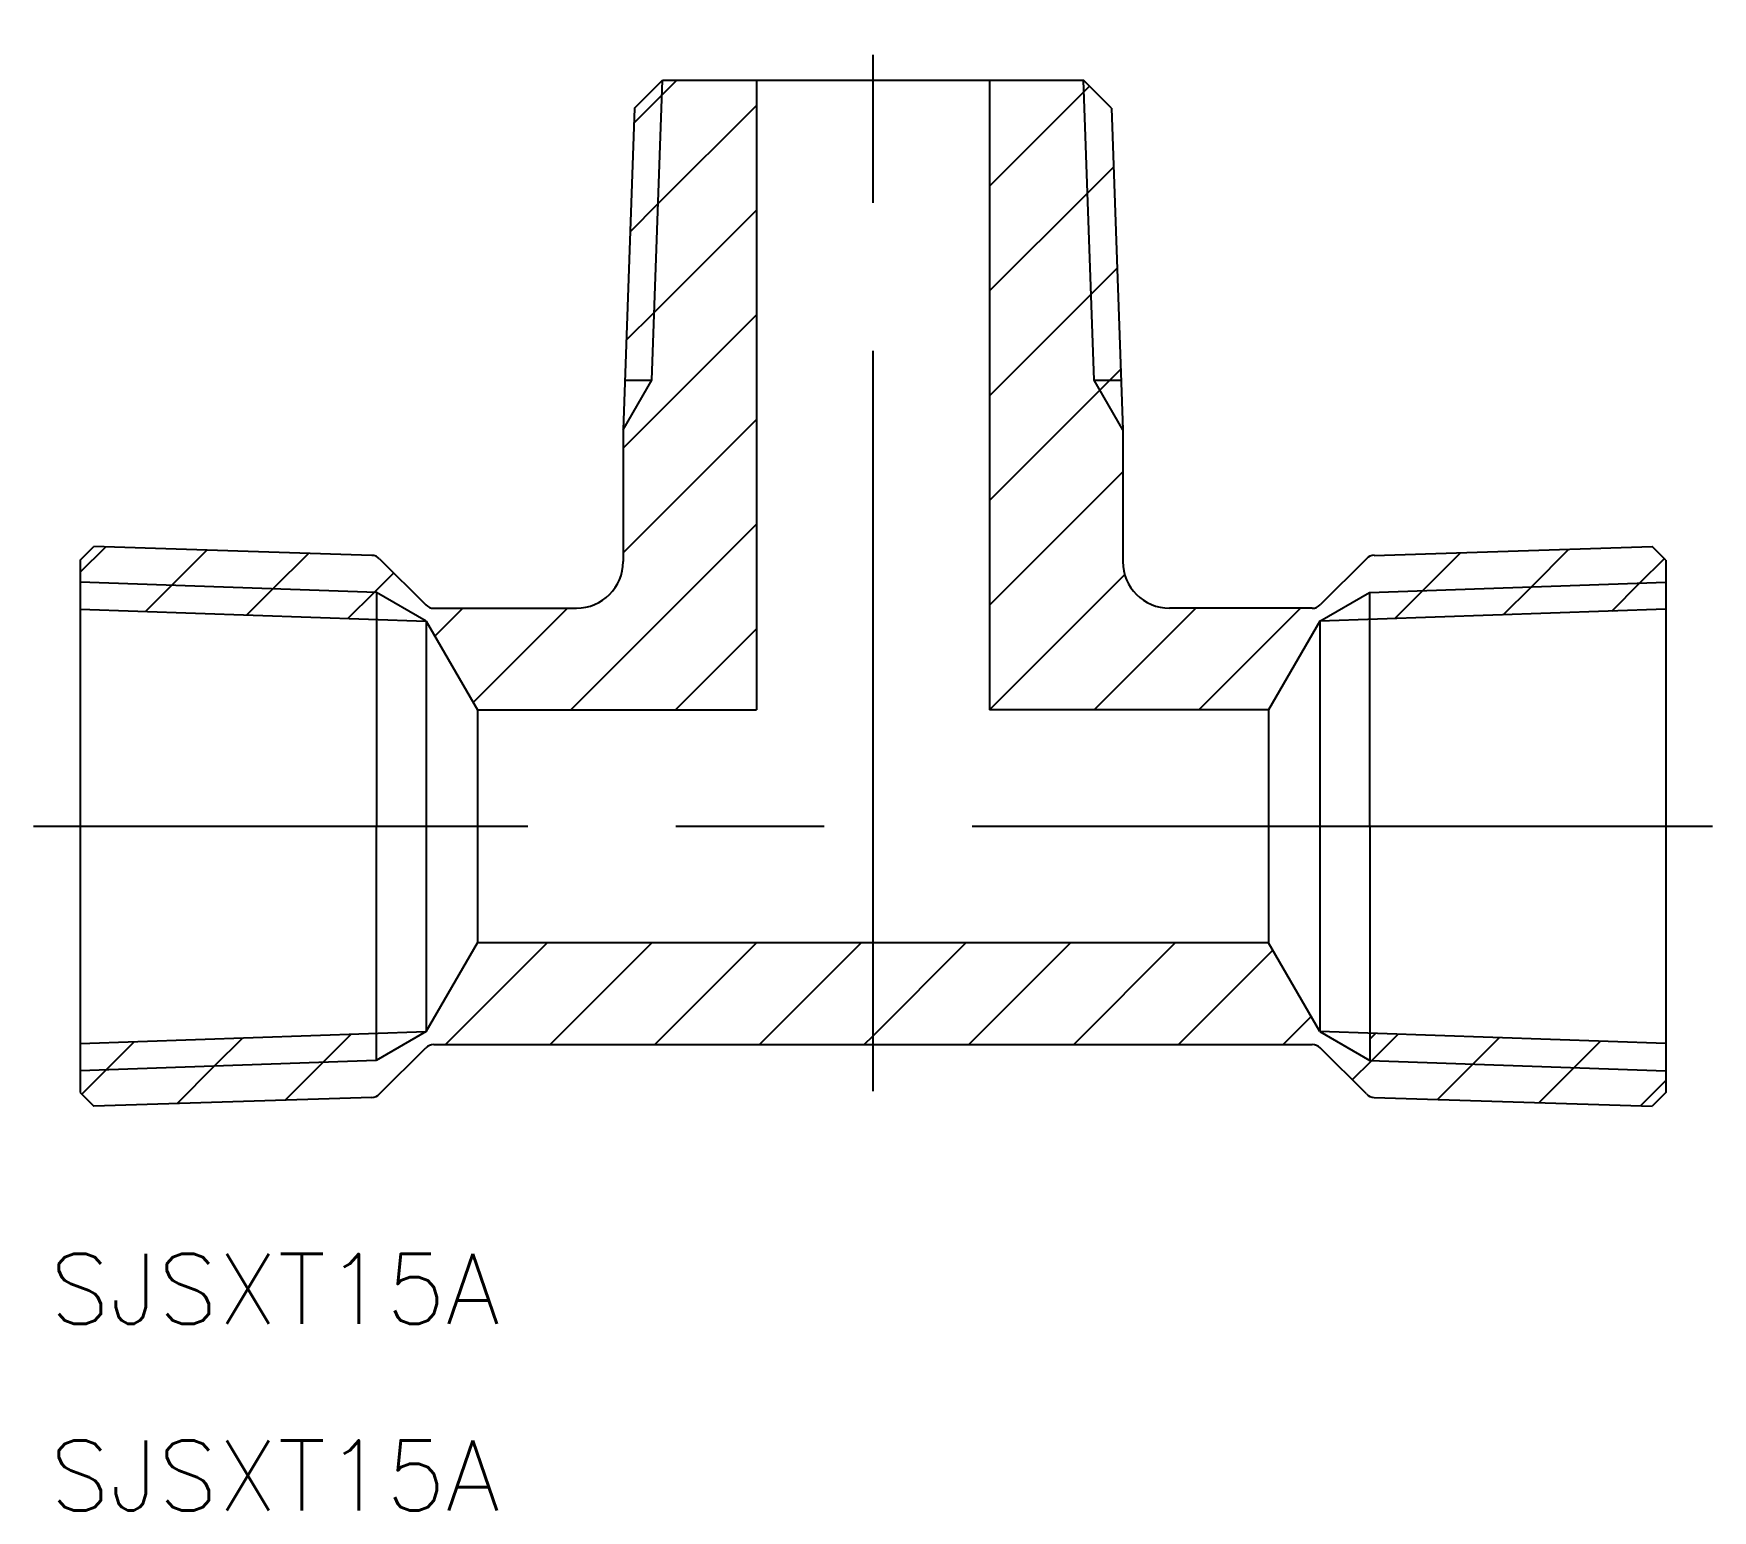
# Model space of a CAD drawing. Extents: x -36 to 36, y -29.3 to 34.
import ezdxf

# ---------------------------------------------------------------- set-up
doc = ezdxf.new("R2010")
doc.units = 0
doc.linetypes.add('CENTER', pattern=[50.8, 31.75, -6.35, 6.35, -6.35])
doc.layers.get('0').update_dxf_attribs({"linetype": 'CONTINUOUS'})
doc.layers.add('CENTER', color=1, linetype='CENTER')
doc.styles.get("Standard").update_dxf_attribs({"font": 'txt.shx', "height": 3, "bigfont": 'bigfont.shx'})

msp = doc.modelspace()

# ---------------------------------------------------------------- linework, layer by layer
at = {"color": 7, "linetype": 'CONTINUOUS'}
for p, q in [((-10.235, 30.796), (-9.031, 32)), ((-9.031, 32), (9.031, 32)), ((-5, 32), (-5, 5)), ((5, 32), (5, 5)), ((10.235, 30.796), (9.031, 32)), ((-10.235, 30.796), (-10.716, 17)), ((10.235, 30.796), (10.716, 17)), ((-10.642, 19.142), (-9.48, 19.142)), ((9.48, 19.142), (10.642, 19.142)), ((-10.716, 17), (-10.716, 11.355)), ((10.716, 17), (10.716, 11.355)), ((-33.999, 11.414), (-33.417, 11.996)), ((-21.497, 11.623), (-33.417, 11.996)), ((21.497, 11.623), (33.415, 11.996)), ((33.998, 11.412), (33.415, 11.996)), ((-33.999, 11.414), (-34.002, -11.414)), ((-21.159, 11.477), (-19.183, 9.501)), ((21.159, 11.477), (19.183, 9.501)), ((33.999, 11.414), (34.001, -11.414)), ((-21.299, 10.033), (-21.301, -10.035)), ((21.299, 10.033), (21.301, -10.035)), ((-33.999, 9.315), (-19.157, 8.796)), ((-19.157, 8.796), (-19.159, -8.799)), ((-19.157, 8.796), (-16.966, 5)), ((-18.83, 9.354), (-12.716, 9.355)), ((18.83, 9.355), (12.716, 9.355)), ((19.157, 8.796), (16.966, 5)), ((33.999, 9.315), (19.157, 8.796)), ((19.157, 8.796), (19.158, -8.798)), ((-16.966, 5), (-16.966, -5)), ((-16.966, 5), (-5, 5)), ((16.966, 5), (5, 5)), ((16.966, 5), (16.966, -5.001)), ((-19.159, -8.799), (-16.966, -5)), ((16.966, -5.001), (-16.966, -5)), ((19.158, -8.798), (16.966, -5.001)), ((-34.001, -9.316), (-19.159, -8.799)), ((-18.83, -9.355), (18.83, -9.355)), ((34.001, -9.316), (19.158, -8.798)), ((-21.16, -11.478), (-19.184, -9.502)), ((21.159, -11.477), (19.183, -9.501)), ((-33.999, -11.415), (-33.418, -11.996)), ((33.997, -11.417), (33.418, -11.996)), ((-21.498, -11.624), (-33.418, -11.996)), ((21.497, -11.623), (33.418, -11.996))]:
    msp.add_line(p, q, dxfattribs=at)
at = {"color": 3, "linetype": 'CONTINUOUS'}
for p, q in [((-9.48, 19.142), (-9.031, 32)), ((-9.053, 31.358), (-8.411, 32)), ((5, 31.941), (5.059, 32)), ((9.48, 19.142), (9.031, 32)), ((9.048, 31.499), (9.29, 31.74)), ((-10.257, 30.154), (-9.053, 31.358)), ((5, 27.451), (9.048, 31.499)), ((-9.215, 26.706), (-5, 30.921)), ((9.2, 27.16), (10.322, 28.283)), ((-10.419, 25.502), (-9.215, 26.706)), ((5, 22.96), (9.2, 27.16)), ((-9.378, 22.053), (-5, 26.431)), ((9.351, 22.821), (10.474, 23.944)), ((5, 18.47), (9.351, 22.821)), ((-10.716, 16.224), (-5, 21.941)), ((-10.582, 20.849), (-9.378, 22.053)), ((9.729, 18.709), (10.625, 19.606)), ((-10.716, 17), (-9.48, 19.142)), ((10.716, 17), (9.48, 19.142)), ((5, 13.98), (9.729, 18.709)), ((-10.716, 11.734), (-5, 17.451)), ((5, 9.49), (10.716, 15.206)), ((-12.961, 5), (-5, 12.961)), ((-33.999, 10.902), (-32.921, 11.98)), ((-30.071, 10.34), (-28.567, 11.844)), ((-25.733, 10.188), (-24.213, 11.708)), ((23.583, 10.113), (25.21, 11.739)), ((28.236, 10.276), (29.845, 11.884)), ((-21.395, 10.036), (-20.557, 10.874)), ((32.889, 10.439), (33.931, 11.48)), ((-21.299, 10.033), (-33.999, 10.477)), ((-31.194, 9.217), (-30.071, 10.34)), ((-26.856, 9.065), (-25.733, 10.188)), ((5, 5), (10.796, 10.796)), ((21.299, 10.033), (33.999, 10.477)), ((22.379, 8.909), (23.583, 10.113)), ((27.032, 9.072), (28.236, 10.276)), ((31.685, 9.235), (32.889, 10.439)), ((-22.518, 8.913), (-21.395, 10.036)), ((-19.157, 8.796), (-21.299, 10.033)), ((19.157, 8.796), (21.299, 10.033)), ((-18.787, 8.154), (-17.586, 9.354)), ((-17.144, 5.307), (-13.096, 9.355)), ((9.49, 5), (13.845, 9.355)), ((13.98, 5), (18.335, 9.355)), ((-8.47, 5), (-5, 8.47)), ((-18.335, -9.355), (-13.981, -5.001)), ((-13.845, -9.355), (-9.491, -5.001)), ((-9.355, -9.355), (-5.001, -5.001)), ((-4.865, -9.355), (-0.511, -5.001)), ((0, -8.98), (3.979, -5.001)), ((4.115, -9.355), (8.469, -5.001)), ((8.606, -9.355), (12.959, -5.001)), ((13.096, -9.355), (17.143, -5.308)), ((17.586, -9.355), (18.787, -8.154)), ((-32.889, -10.439), (-31.686, -9.235)), ((-28.237, -10.277), (-27.033, -9.073)), ((-23.585, -10.115), (-22.381, -8.911)), ((-19.159, -8.799), (-21.301, -10.035)), ((-0.375, -9.355), (0, -8.98)), ((19.158, -8.798), (21.301, -10.035)), ((21.301, -9.13), (21.549, -8.882)), ((21.393, -10.038), (22.516, -8.915)), ((25.732, -10.189), (26.855, -9.067)), ((30.071, -10.341), (31.193, -9.218)), ((-21.301, -10.035), (-34.002, -10.478)), ((20.556, -10.874), (21.393, -10.038)), ((21.301, -10.035), (34.001, -10.478)), ((-33.932, -11.482), (-32.889, -10.439)), ((-29.845, -11.884), (-28.237, -10.277)), ((-25.21, -11.74), (-23.585, -10.115)), ((24.213, -11.708), (25.732, -10.189)), ((28.567, -11.844), (30.071, -10.341)), ((32.921, -11.98), (34.001, -10.9))]:
    msp.add_line(p, q, dxfattribs=at)
at = {"color": 7, "linetype": 'CONTINUOUS'}
for centre, radius, start, end in [((-21.513, 11.123), 0.5, 44.99847, 88.20856), ((21.513, 11.124), 0.5, 91.78991, 135), ((-12.716, 11.355), 2, 270.00583, 359.99909), ((12.716, 11.355), 2, 180.0001, 269.99995), ((-18.83, 9.854), 0.5, 224.99847, 269.99847), ((18.83, 9.855), 0.5, 270, 315), ((-18.83, -9.855), 0.5, 89.99847, 134.99847), ((18.83, -9.855), 0.5, 45, 90), ((-21.513, -11.124), 0.5, 271.78839, 314.99847), ((21.513, -11.124), 0.5, 225, 268.21009)]:
    msp.add_arc(centre, radius, start, end, dxfattribs=at)
at = {"layer": 'CENTER', "color": 1, "linetype": 'CENTER'}
for p, q in [((0, -11.355), (0, 34)), ((36, 0), (-36, 0))]:
    msp.add_line(p, q, dxfattribs=at)

# ---------------------------------------------------------------- texts
at = {"color": 7, "linetype": 'CONTINUOUS'}
for p in [(-35.297, -21.337), (-35.297, -29.337)]:
    msp.add_text('SJSXT15A', height=3, dxfattribs=at).set_placement(p)

doc.saveas('drawing.dxf')
